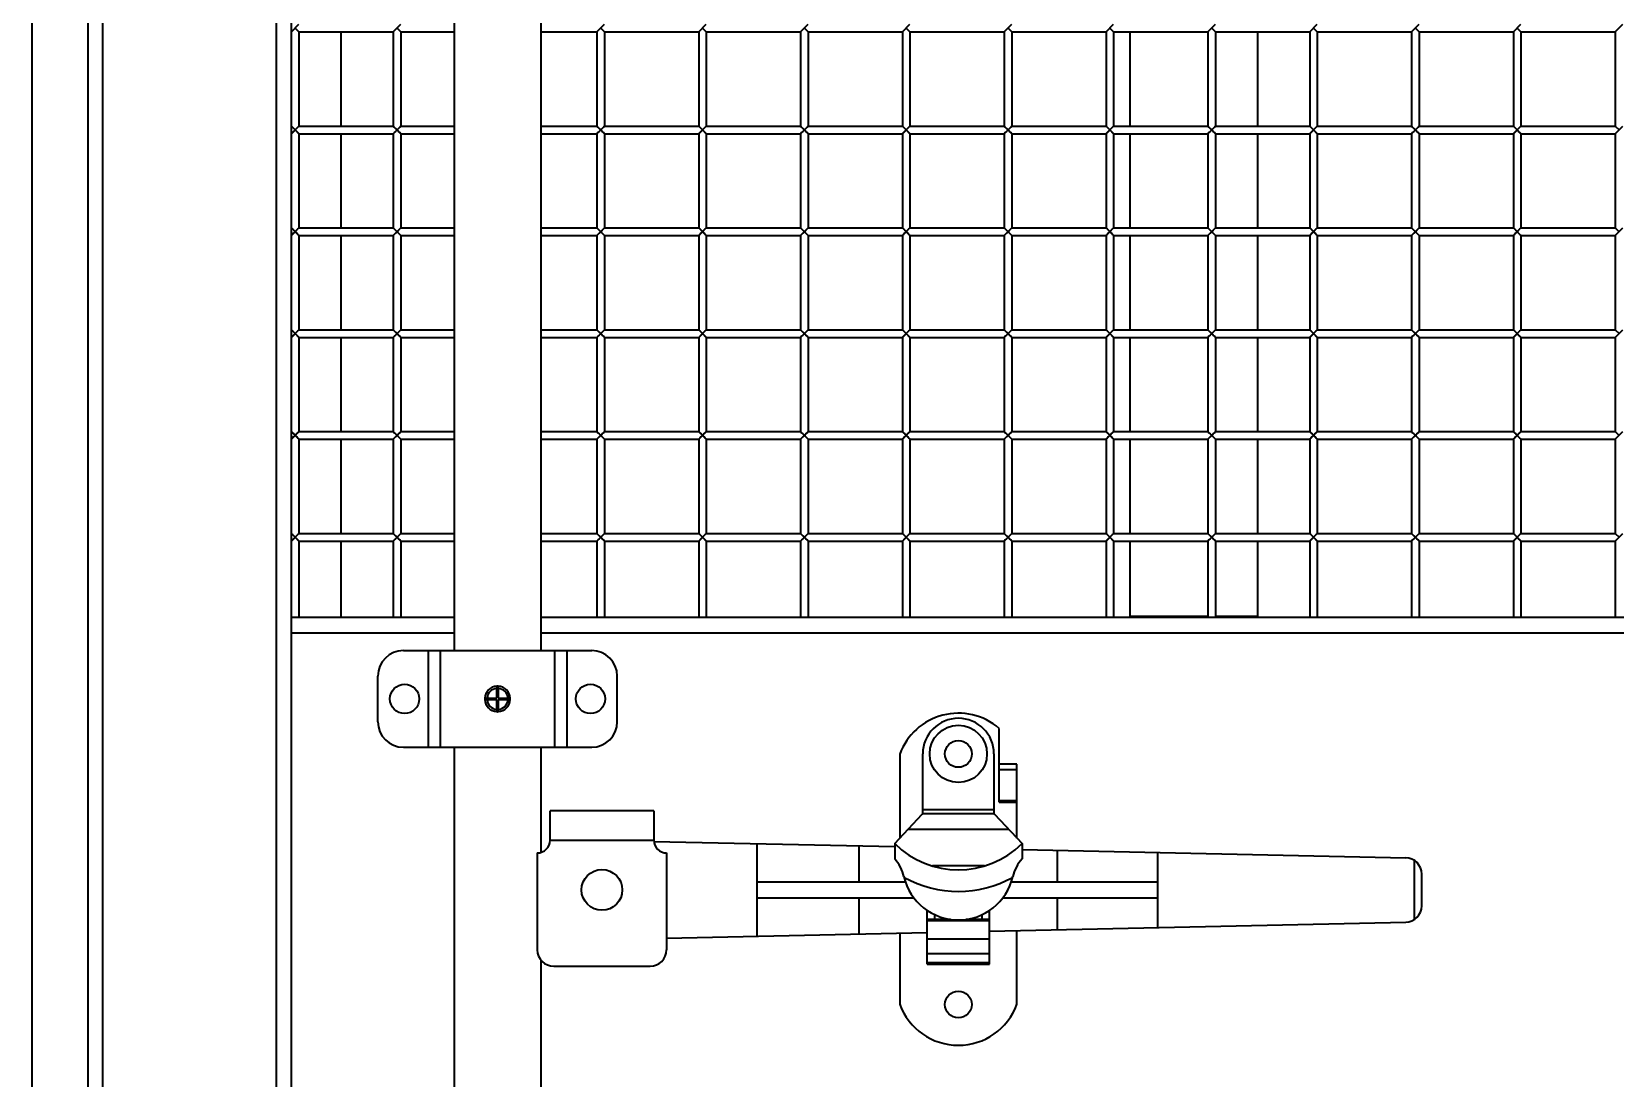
# Model space of a CAD drawing. Header units: millimetres. Extents: x 32496 to 166256, y 3504 to 23939.
# Drawn here: x 45612 to 46234, y 12056 to 12467 of the extents above; entities that cross this region are included whole.
import ezdxf

# ---------------------------------------------------------------- set-up
doc = ezdxf.new("R2010")
doc.units = ezdxf.units.MM
doc.layers.get('0').update_dxf_attribs({"lineweight": 35})

msp = doc.modelspace()

# ---------------------------------------------------------------- linework, layer by layer
at = {"linetype": 'Continuous'}
for p, q in [((45612.14, 13316.575), (45612.14, 10957.575)), ((45634.14, 13297.075), (45634.14, 10977.075)), ((45640.14, 10977.075), (45640.14, 13297.075)), ((45708.14, 13297.075), (45708.14, 10977.075)), ((45778.14, 13155.075), (45778.14, 12224.075)), ((45812.14, 13155.075), (45812.14, 12224.075)), ((45714.14, 12237.075), (45714.14, 13140.075)), ((45714.14, 12467.075), (45717.14, 12470.075)), ((45717.14, 12467.075), (45715.64, 12468.575)), ((45717.14, 12467.075), (45717.14, 12430.075)), ((45717.14, 12467.075), (45754.14, 12467.075)), ((45733.64, 12467.075), (45733.64, 12430.075)), ((45754.14, 12467.075), (45757.14, 12470.075)), ((45754.14, 12467.075), (45754.14, 12430.075)), ((45757.14, 12467.075), (45755.64, 12468.575)), ((45757.14, 12467.075), (45757.14, 12430.075)), ((45757.14, 12467.075), (45778.14, 12467.075)), ((45812.14, 12467.075), (45834.14, 12467.075)), ((45834.14, 12467.075), (45837.14, 12470.075)), ((45834.14, 12467.075), (45834.14, 12430.075)), ((45837.14, 12467.075), (45835.64, 12468.575)), ((45837.14, 12467.075), (45837.14, 12430.075)), ((45837.14, 12467.075), (45874.14, 12467.075)), ((45874.14, 12467.075), (45877.14, 12470.075)), ((45874.14, 12467.075), (45874.14, 12430.075)), ((45877.14, 12467.075), (45875.64, 12468.575)), ((45877.14, 12467.075), (45877.14, 12430.075)), ((45877.14, 12467.075), (45914.14, 12467.075)), ((45914.14, 12467.075), (45917.14, 12470.075)), ((45914.14, 12467.075), (45914.14, 12430.075)), ((45917.14, 12467.075), (45915.64, 12468.575)), ((45917.14, 12467.075), (45917.14, 12430.075)), ((45917.14, 12467.075), (45954.14, 12467.075)), ((45954.14, 12467.075), (45957.14, 12470.075)), ((45954.14, 12467.075), (45954.14, 12430.075)), ((45957.14, 12467.075), (45955.64, 12468.575)), ((45957.14, 12467.075), (45957.14, 12430.075)), ((45957.14, 12467.075), (45994.14, 12467.075)), ((45994.14, 12467.075), (45997.14, 12470.075)), ((45994.14, 12467.075), (45994.14, 12430.075)), ((45997.14, 12467.075), (45995.64, 12468.575)), ((45997.14, 12467.075), (45997.14, 12430.075)), ((45997.14, 12467.075), (46034.14, 12467.075)), ((46034.14, 12467.075), (46037.14, 12470.075)), ((46034.14, 12467.075), (46034.14, 12430.075)), ((46037.14, 12467.075), (46035.64, 12468.575)), ((46037.14, 12467.075), (46037.14, 12430.075)), ((46037.14, 12467.075), (46074.14, 12467.075)), ((46043.64, 12430.075), (46043.64, 12467.075)), ((46074.14, 12467.075), (46077.14, 12470.075)), ((46074.14, 12467.075), (46074.14, 12430.075)), ((46077.14, 12467.075), (46075.64, 12468.575)), ((46077.14, 12467.075), (46077.14, 12430.075)), ((46077.14, 12467.075), (46114.14, 12467.075)), ((46093.64, 12467.075), (46093.64, 12430.075)), ((46114.14, 12467.075), (46117.14, 12470.075)), ((46114.14, 12467.075), (46114.14, 12430.075)), ((46117.14, 12467.075), (46115.64, 12468.575)), ((46117.14, 12467.075), (46117.14, 12430.075)), ((46117.14, 12467.075), (46154.14, 12467.075)), ((46154.14, 12467.075), (46157.14, 12470.075)), ((46154.14, 12467.075), (46154.14, 12430.075)), ((46157.14, 12467.075), (46155.64, 12468.575)), ((46157.14, 12467.075), (46157.14, 12430.075)), ((46157.14, 12467.075), (46194.14, 12467.075)), ((46194.14, 12467.075), (46197.14, 12470.075)), ((46194.14, 12467.075), (46194.14, 12430.075)), ((46197.14, 12467.075), (46195.64, 12468.575)), ((46197.14, 12467.075), (46197.14, 12430.075)), ((46197.14, 12467.075), (46234.14, 12467.075)), ((46234.14, 12467.075), (46237.14, 12470.075)), ((46234.14, 12467.075), (46234.14, 12430.075)), ((45714.14, 12427.075), (45717.14, 12430.075)), ((45714.14, 12430.075), (45715.64, 12428.575)), ((45717.14, 12430.075), (45754.14, 12430.075)), ((45754.14, 12427.075), (45757.14, 12430.075)), ((45754.14, 12430.075), (45755.64, 12428.575)), ((45757.14, 12430.075), (45778.14, 12430.075)), ((45812.14, 12430.075), (45834.14, 12430.075)), ((45834.14, 12427.075), (45837.14, 12430.075)), ((45834.14, 12430.075), (45835.64, 12428.575)), ((45837.14, 12430.075), (45874.14, 12430.075)), ((45874.14, 12427.075), (45877.14, 12430.075)), ((45874.14, 12430.075), (45875.64, 12428.575)), ((45877.14, 12430.075), (45914.14, 12430.075)), ((45914.14, 12427.075), (45917.14, 12430.075)), ((45914.14, 12430.075), (45915.64, 12428.575)), ((45917.14, 12430.075), (45954.14, 12430.075)), ((45954.14, 12427.075), (45957.14, 12430.075)), ((45954.14, 12430.075), (45955.64, 12428.575)), ((45957.14, 12430.075), (45994.14, 12430.075)), ((45994.14, 12427.075), (45997.14, 12430.075)), ((45994.14, 12430.075), (45995.64, 12428.575)), ((45997.14, 12430.075), (46034.14, 12430.075)), ((46034.14, 12427.075), (46037.14, 12430.075)), ((46034.14, 12430.075), (46035.64, 12428.575)), ((46037.14, 12430.075), (46074.14, 12430.075)), ((46074.14, 12427.075), (46077.14, 12430.075)), ((46074.14, 12430.075), (46075.64, 12428.575)), ((46077.14, 12430.075), (46114.14, 12430.075)), ((46114.14, 12427.075), (46117.14, 12430.075)), ((46114.14, 12430.075), (46115.64, 12428.575)), ((46117.14, 12430.075), (46154.14, 12430.075)), ((46154.14, 12427.075), (46157.14, 12430.075)), ((46154.14, 12430.075), (46155.64, 12428.575)), ((46157.14, 12430.075), (46194.14, 12430.075)), ((46194.14, 12427.075), (46197.14, 12430.075)), ((46194.14, 12430.075), (46195.64, 12428.575)), ((46197.14, 12430.075), (46234.14, 12430.075)), ((46234.14, 12427.075), (46237.14, 12430.075)), ((46234.14, 12430.075), (46235.64, 12428.575)), ((45717.14, 12427.075), (45715.64, 12428.575)), ((45717.14, 12427.075), (45717.14, 12390.075)), ((45717.14, 12427.075), (45754.14, 12427.075)), ((45733.64, 12427.075), (45733.64, 12390.075)), ((45754.14, 12427.075), (45754.14, 12390.075)), ((45757.14, 12427.075), (45755.64, 12428.575)), ((45757.14, 12427.075), (45757.14, 12390.075)), ((45757.14, 12427.075), (45778.14, 12427.075)), ((45812.14, 12427.075), (45834.14, 12427.075)), ((45834.14, 12427.075), (45834.14, 12390.075)), ((45837.14, 12427.075), (45835.64, 12428.575)), ((45837.14, 12427.075), (45837.14, 12390.075)), ((45837.14, 12427.075), (45874.14, 12427.075)), ((45874.14, 12427.075), (45874.14, 12390.075)), ((45877.14, 12427.075), (45875.64, 12428.575)), ((45877.14, 12427.075), (45877.14, 12390.075)), ((45877.14, 12427.075), (45914.14, 12427.075)), ((45914.14, 12427.075), (45914.14, 12390.075)), ((45917.14, 12427.075), (45915.64, 12428.575)), ((45917.14, 12427.075), (45917.14, 12390.075)), ((45917.14, 12427.075), (45954.14, 12427.075)), ((45954.14, 12427.075), (45954.14, 12390.075)), ((45957.14, 12427.075), (45955.64, 12428.575)), ((45957.14, 12427.075), (45957.14, 12390.075)), ((45957.14, 12427.075), (45994.14, 12427.075)), ((45994.14, 12427.075), (45994.14, 12390.075)), ((45997.14, 12427.075), (45995.64, 12428.575)), ((45997.14, 12427.075), (45997.14, 12390.075)), ((45997.14, 12427.075), (46034.14, 12427.075)), ((46034.14, 12427.075), (46034.14, 12390.075)), ((46037.14, 12427.075), (46035.64, 12428.575)), ((46037.14, 12427.075), (46037.14, 12390.075)), ((46037.14, 12427.075), (46074.14, 12427.075)), ((46043.64, 12390.075), (46043.64, 12427.075)), ((46074.14, 12427.075), (46074.14, 12390.075)), ((46077.14, 12427.075), (46075.64, 12428.575)), ((46077.14, 12427.075), (46077.14, 12390.075)), ((46077.14, 12427.075), (46114.14, 12427.075)), ((46093.64, 12427.075), (46093.64, 12390.075)), ((46114.14, 12427.075), (46114.14, 12390.075)), ((46117.14, 12427.075), (46115.64, 12428.575)), ((46117.14, 12427.075), (46117.14, 12390.075)), ((46117.14, 12427.075), (46154.14, 12427.075)), ((46154.14, 12427.075), (46154.14, 12390.075)), ((46157.14, 12427.075), (46155.64, 12428.575)), ((46157.14, 12427.075), (46157.14, 12390.075)), ((46157.14, 12427.075), (46194.14, 12427.075)), ((46194.14, 12427.075), (46194.14, 12390.075)), ((46197.14, 12427.075), (46195.64, 12428.575)), ((46197.14, 12427.075), (46197.14, 12390.075)), ((46197.14, 12427.075), (46234.14, 12427.075)), ((46234.14, 12427.075), (46234.14, 12390.075)), ((45714.14, 12387.075), (45717.14, 12390.075)), ((45714.14, 12390.075), (45715.64, 12388.575)), ((45717.14, 12387.075), (45715.64, 12388.575)), ((45717.14, 12390.075), (45754.14, 12390.075)), ((45717.14, 12387.075), (45717.14, 12350.075)), ((45717.14, 12387.075), (45754.14, 12387.075)), ((45733.64, 12387.075), (45733.64, 12350.075)), ((45754.14, 12387.075), (45757.14, 12390.075)), ((45754.14, 12390.075), (45755.64, 12388.575)), ((45754.14, 12387.075), (45754.14, 12350.075)), ((45757.14, 12387.075), (45755.64, 12388.575)), ((45757.14, 12390.075), (45778.14, 12390.075)), ((45757.14, 12387.075), (45757.14, 12350.075)), ((45757.14, 12387.075), (45778.14, 12387.075)), ((45812.14, 12390.075), (45834.14, 12390.075)), ((45812.14, 12387.075), (45834.14, 12387.075)), ((45834.14, 12387.075), (45837.14, 12390.075)), ((45834.14, 12390.075), (45835.64, 12388.575)), ((45834.14, 12387.075), (45834.14, 12350.075)), ((45837.14, 12387.075), (45835.64, 12388.575)), ((45837.14, 12390.075), (45874.14, 12390.075)), ((45837.14, 12387.075), (45837.14, 12350.075)), ((45837.14, 12387.075), (45874.14, 12387.075)), ((45874.14, 12387.075), (45877.14, 12390.075)), ((45874.14, 12390.075), (45875.64, 12388.575)), ((45874.14, 12387.075), (45874.14, 12350.075)), ((45877.14, 12387.075), (45875.64, 12388.575)), ((45877.14, 12390.075), (45914.14, 12390.075)), ((45877.14, 12387.075), (45877.14, 12350.075)), ((45877.14, 12387.075), (45914.14, 12387.075)), ((45914.14, 12387.075), (45917.14, 12390.075)), ((45914.14, 12390.075), (45915.64, 12388.575)), ((45914.14, 12387.075), (45914.14, 12350.075)), ((45917.14, 12387.075), (45915.64, 12388.575)), ((45917.14, 12390.075), (45954.14, 12390.075)), ((45917.14, 12387.075), (45917.14, 12350.075)), ((45917.14, 12387.075), (45954.14, 12387.075)), ((45954.14, 12387.075), (45957.14, 12390.075)), ((45954.14, 12390.075), (45955.64, 12388.575)), ((45954.14, 12387.075), (45954.14, 12350.075)), ((45957.14, 12387.075), (45955.64, 12388.575)), ((45957.14, 12390.075), (45994.14, 12390.075)), ((45957.14, 12387.075), (45957.14, 12350.075)), ((45957.14, 12387.075), (45994.14, 12387.075)), ((45994.14, 12387.075), (45997.14, 12390.075)), ((45994.14, 12390.075), (45995.64, 12388.575)), ((45994.14, 12387.075), (45994.14, 12350.075)), ((45997.14, 12387.075), (45995.64, 12388.575)), ((45997.14, 12390.075), (46034.14, 12390.075)), ((45997.14, 12387.075), (45997.14, 12350.075)), ((45997.14, 12387.075), (46034.14, 12387.075)), ((46034.14, 12387.075), (46037.14, 12390.075)), ((46034.14, 12390.075), (46035.64, 12388.575)), ((46034.14, 12387.075), (46034.14, 12350.075)), ((46037.14, 12387.075), (46035.64, 12388.575)), ((46037.14, 12390.075), (46074.14, 12390.075)), ((46037.14, 12387.075), (46037.14, 12350.075)), ((46037.14, 12387.075), (46074.14, 12387.075)), ((46043.64, 12350.075), (46043.64, 12387.075)), ((46074.14, 12387.075), (46077.14, 12390.075)), ((46074.14, 12390.075), (46075.64, 12388.575)), ((46074.14, 12387.075), (46074.14, 12350.075)), ((46077.14, 12387.075), (46075.64, 12388.575)), ((46077.14, 12390.075), (46114.14, 12390.075)), ((46077.14, 12387.075), (46077.14, 12350.075)), ((46077.14, 12387.075), (46114.14, 12387.075)), ((46093.64, 12387.075), (46093.64, 12350.075)), ((46114.14, 12387.075), (46117.14, 12390.075)), ((46114.14, 12390.075), (46115.64, 12388.575)), ((46114.14, 12387.075), (46114.14, 12350.075)), ((46117.14, 12387.075), (46115.64, 12388.575)), ((46117.14, 12390.075), (46154.14, 12390.075)), ((46117.14, 12387.075), (46117.14, 12350.075)), ((46117.14, 12387.075), (46154.14, 12387.075)), ((46154.14, 12387.075), (46157.14, 12390.075)), ((46154.14, 12390.075), (46155.64, 12388.575)), ((46154.14, 12387.075), (46154.14, 12350.075)), ((46157.14, 12387.075), (46155.64, 12388.575)), ((46157.14, 12390.075), (46194.14, 12390.075)), ((46157.14, 12387.075), (46157.14, 12350.075)), ((46157.14, 12387.075), (46194.14, 12387.075)), ((46194.14, 12387.075), (46197.14, 12390.075)), ((46194.14, 12390.075), (46195.64, 12388.575)), ((46194.14, 12387.075), (46194.14, 12350.075)), ((46197.14, 12387.075), (46195.64, 12388.575)), ((46197.14, 12390.075), (46234.14, 12390.075)), ((46197.14, 12387.075), (46197.14, 12350.075)), ((46197.14, 12387.075), (46234.14, 12387.075)), ((46234.14, 12387.075), (46237.14, 12390.075)), ((46234.14, 12390.075), (46235.64, 12388.575)), ((46234.14, 12387.075), (46234.14, 12350.075)), ((45714.14, 12347.075), (45717.14, 12350.075)), ((45714.14, 12350.075), (45715.64, 12348.575)), ((45717.14, 12347.075), (45715.64, 12348.575)), ((45717.14, 12350.075), (45754.14, 12350.075)), ((45754.14, 12347.075), (45757.14, 12350.075)), ((45754.14, 12350.075), (45755.64, 12348.575)), ((45757.14, 12347.075), (45755.64, 12348.575)), ((45757.14, 12350.075), (45778.14, 12350.075)), ((45812.14, 12350.075), (45834.14, 12350.075)), ((45834.14, 12347.075), (45837.14, 12350.075)), ((45834.14, 12350.075), (45835.64, 12348.575)), ((45837.14, 12347.075), (45835.64, 12348.575)), ((45837.14, 12350.075), (45874.14, 12350.075)), ((45874.14, 12347.075), (45877.14, 12350.075)), ((45874.14, 12350.075), (45875.64, 12348.575)), ((45877.14, 12347.075), (45875.64, 12348.575)), ((45877.14, 12350.075), (45914.14, 12350.075)), ((45914.14, 12347.075), (45917.14, 12350.075)), ((45914.14, 12350.075), (45915.64, 12348.575)), ((45917.14, 12347.075), (45915.64, 12348.575)), ((45917.14, 12350.075), (45954.14, 12350.075)), ((45954.14, 12347.075), (45957.14, 12350.075)), ((45954.14, 12350.075), (45955.64, 12348.575)), ((45957.14, 12347.075), (45955.64, 12348.575)), ((45957.14, 12350.075), (45994.14, 12350.075)), ((45994.14, 12347.075), (45997.14, 12350.075)), ((45994.14, 12350.075), (45995.64, 12348.575)), ((45997.14, 12347.075), (45995.64, 12348.575)), ((45997.14, 12350.075), (46034.14, 12350.075)), ((46034.14, 12347.075), (46037.14, 12350.075)), ((46034.14, 12350.075), (46035.64, 12348.575)), ((46037.14, 12347.075), (46035.64, 12348.575)), ((46037.14, 12350.075), (46074.14, 12350.075)), ((46074.14, 12347.075), (46077.14, 12350.075)), ((46074.14, 12350.075), (46075.64, 12348.575)), ((46077.14, 12347.075), (46075.64, 12348.575)), ((46077.14, 12350.075), (46114.14, 12350.075)), ((46114.14, 12347.075), (46117.14, 12350.075)), ((46114.14, 12350.075), (46115.64, 12348.575)), ((46117.14, 12347.075), (46115.64, 12348.575)), ((46117.14, 12350.075), (46154.14, 12350.075)), ((46154.14, 12347.075), (46157.14, 12350.075)), ((46154.14, 12350.075), (46155.64, 12348.575)), ((46157.14, 12347.075), (46155.64, 12348.575)), ((46157.14, 12350.075), (46194.14, 12350.075)), ((46194.14, 12347.075), (46197.14, 12350.075)), ((46194.14, 12350.075), (46195.64, 12348.575)), ((46197.14, 12347.075), (46195.64, 12348.575)), ((46197.14, 12350.075), (46234.14, 12350.075)), ((46234.14, 12347.075), (46237.14, 12350.075)), ((46234.14, 12350.075), (46235.64, 12348.575)), ((45717.14, 12347.075), (45717.14, 12310.075)), ((45717.14, 12347.075), (45754.14, 12347.075)), ((45733.64, 12347.075), (45733.64, 12310.075)), ((45754.14, 12347.075), (45754.14, 12310.075)), ((45757.14, 12347.075), (45757.14, 12310.075)), ((45757.14, 12347.075), (45778.14, 12347.075)), ((45812.14, 12347.075), (45834.14, 12347.075)), ((45834.14, 12347.075), (45834.14, 12310.075)), ((45837.14, 12347.075), (45837.14, 12310.075)), ((45837.14, 12347.075), (45874.14, 12347.075)), ((45874.14, 12347.075), (45874.14, 12310.075)), ((45877.14, 12347.075), (45877.14, 12310.075)), ((45877.14, 12347.075), (45914.14, 12347.075)), ((45914.14, 12347.075), (45914.14, 12310.075)), ((45917.14, 12347.075), (45917.14, 12310.075)), ((45917.14, 12347.075), (45954.14, 12347.075)), ((45954.14, 12347.075), (45954.14, 12310.075)), ((45957.14, 12347.075), (45957.14, 12310.075)), ((45957.14, 12347.075), (45994.14, 12347.075)), ((45994.14, 12347.075), (45994.14, 12310.075)), ((45997.14, 12347.075), (45997.14, 12310.075)), ((45997.14, 12347.075), (46034.14, 12347.075)), ((46034.14, 12347.075), (46034.14, 12310.075)), ((46037.14, 12347.075), (46037.14, 12310.075)), ((46037.14, 12347.075), (46074.14, 12347.075)), ((46043.64, 12310.075), (46043.64, 12347.075)), ((46074.14, 12347.075), (46074.14, 12310.075)), ((46077.14, 12347.075), (46077.14, 12310.075)), ((46077.14, 12347.075), (46114.14, 12347.075)), ((46093.64, 12347.075), (46093.64, 12310.075)), ((46114.14, 12347.075), (46114.14, 12310.075)), ((46117.14, 12347.075), (46117.14, 12310.075)), ((46117.14, 12347.075), (46154.14, 12347.075)), ((46154.14, 12347.075), (46154.14, 12310.075)), ((46157.14, 12347.075), (46157.14, 12310.075)), ((46157.14, 12347.075), (46194.14, 12347.075)), ((46194.14, 12347.075), (46194.14, 12310.075)), ((46197.14, 12347.075), (46197.14, 12310.075)), ((46197.14, 12347.075), (46234.14, 12347.075)), ((46234.14, 12347.075), (46234.14, 12310.075)), ((45714.14, 12307.075), (45717.14, 12310.075)), ((45714.14, 12310.075), (45715.64, 12308.575)), ((45717.14, 12307.075), (45715.64, 12308.575)), ((45717.14, 12310.075), (45754.14, 12310.075)), ((45717.14, 12307.075), (45717.14, 12270.075)), ((45717.14, 12307.075), (45754.14, 12307.075)), ((45733.64, 12307.075), (45733.64, 12270.075)), ((45754.14, 12307.075), (45757.14, 12310.075)), ((45754.14, 12310.075), (45755.64, 12308.575)), ((45754.14, 12307.075), (45754.14, 12270.075)), ((45757.14, 12307.075), (45755.64, 12308.575)), ((45757.14, 12310.075), (45778.14, 12310.075)), ((45757.14, 12307.075), (45757.14, 12270.075)), ((45757.14, 12307.075), (45778.14, 12307.075)), ((45812.14, 12310.075), (45834.14, 12310.075)), ((45812.14, 12307.075), (45834.14, 12307.075)), ((45834.14, 12307.075), (45837.14, 12310.075)), ((45834.14, 12310.075), (45835.64, 12308.575)), ((45834.14, 12307.075), (45834.14, 12270.075)), ((45837.14, 12307.075), (45835.64, 12308.575)), ((45837.14, 12310.075), (45874.14, 12310.075)), ((45837.14, 12307.075), (45837.14, 12270.075)), ((45837.14, 12307.075), (45874.14, 12307.075)), ((45874.14, 12307.075), (45877.14, 12310.075)), ((45874.14, 12310.075), (45875.64, 12308.575)), ((45874.14, 12307.075), (45874.14, 12270.075)), ((45877.14, 12307.075), (45875.64, 12308.575)), ((45877.14, 12310.075), (45914.14, 12310.075)), ((45877.14, 12307.075), (45877.14, 12270.075)), ((45877.14, 12307.075), (45914.14, 12307.075)), ((45914.14, 12307.075), (45917.14, 12310.075)), ((45914.14, 12310.075), (45915.64, 12308.575)), ((45914.14, 12307.075), (45914.14, 12270.075)), ((45917.14, 12307.075), (45915.64, 12308.575)), ((45917.14, 12310.075), (45954.14, 12310.075)), ((45917.14, 12307.075), (45917.14, 12270.075)), ((45917.14, 12307.075), (45954.14, 12307.075)), ((45954.14, 12307.075), (45957.14, 12310.075)), ((45954.14, 12310.075), (45955.64, 12308.575)), ((45954.14, 12307.075), (45954.14, 12270.075)), ((45957.14, 12307.075), (45955.64, 12308.575)), ((45957.14, 12310.075), (45994.14, 12310.075)), ((45957.14, 12307.075), (45957.14, 12270.075)), ((45957.14, 12307.075), (45994.14, 12307.075)), ((45994.14, 12307.075), (45997.14, 12310.075)), ((45994.14, 12310.075), (45995.64, 12308.575)), ((45994.14, 12307.075), (45994.14, 12270.075)), ((45997.14, 12307.075), (45995.64, 12308.575)), ((45997.14, 12310.075), (46034.14, 12310.075)), ((45997.14, 12307.075), (45997.14, 12270.075)), ((45997.14, 12307.075), (46034.14, 12307.075)), ((46034.14, 12307.075), (46037.14, 12310.075)), ((46034.14, 12310.075), (46035.64, 12308.575)), ((46034.14, 12307.075), (46034.14, 12270.075)), ((46037.14, 12307.075), (46035.64, 12308.575)), ((46037.14, 12310.075), (46074.14, 12310.075)), ((46037.14, 12307.075), (46037.14, 12270.075)), ((46037.14, 12307.075), (46074.14, 12307.075)), ((46043.64, 12270.075), (46043.64, 12307.075)), ((46074.14, 12307.075), (46077.14, 12310.075)), ((46074.14, 12310.075), (46075.64, 12308.575)), ((46074.14, 12307.075), (46074.14, 12270.075)), ((46077.14, 12307.075), (46075.64, 12308.575)), ((46077.14, 12310.075), (46114.14, 12310.075)), ((46077.14, 12307.075), (46077.14, 12270.075)), ((46077.14, 12307.075), (46114.14, 12307.075)), ((46093.64, 12307.075), (46093.64, 12270.075)), ((46114.14, 12307.075), (46117.14, 12310.075)), ((46114.14, 12310.075), (46115.64, 12308.575)), ((46114.14, 12307.075), (46114.14, 12270.075)), ((46117.14, 12307.075), (46115.64, 12308.575)), ((46117.14, 12310.075), (46154.14, 12310.075)), ((46117.14, 12307.075), (46117.14, 12270.075)), ((46117.14, 12307.075), (46154.14, 12307.075)), ((46154.14, 12307.075), (46157.14, 12310.075)), ((46154.14, 12310.075), (46155.64, 12308.575)), ((46154.14, 12307.075), (46154.14, 12270.075)), ((46157.14, 12307.075), (46155.64, 12308.575)), ((46157.14, 12310.075), (46194.14, 12310.075)), ((46157.14, 12307.075), (46157.14, 12270.075)), ((46157.14, 12307.075), (46194.14, 12307.075)), ((46194.14, 12307.075), (46197.14, 12310.075)), ((46194.14, 12310.075), (46195.64, 12308.575)), ((46194.14, 12307.075), (46194.14, 12270.075)), ((46197.14, 12307.075), (46195.64, 12308.575)), ((46197.14, 12310.075), (46234.14, 12310.075)), ((46197.14, 12307.075), (46197.14, 12270.075)), ((46197.14, 12307.075), (46234.14, 12307.075)), ((46234.14, 12307.075), (46237.14, 12310.075)), ((46234.14, 12310.075), (46235.64, 12308.575)), ((46234.14, 12307.075), (46234.14, 12270.075)), ((45714.14, 12267.075), (45717.14, 12270.075)), ((45714.14, 12270.075), (45715.64, 12268.575)), ((45717.14, 12267.075), (45715.64, 12268.575)), ((45717.14, 12270.075), (45754.14, 12270.075)), ((45717.14, 12267.075), (45717.14, 12237.075)), ((45717.14, 12267.075), (45754.14, 12267.075)), ((45733.64, 12267.075), (45733.64, 12237.075)), ((45754.14, 12267.075), (45757.14, 12270.075)), ((45754.14, 12270.075), (45755.64, 12268.575)), ((45754.14, 12267.075), (45754.14, 12237.075)), ((45757.14, 12267.075), (45755.64, 12268.575)), ((45757.14, 12270.075), (45778.14, 12270.075)), ((45757.14, 12267.075), (45757.14, 12237.075)), ((45757.14, 12267.075), (45778.14, 12267.075)), ((45812.14, 12270.075), (45834.14, 12270.075)), ((45812.14, 12267.075), (45834.14, 12267.075)), ((45834.14, 12267.075), (45837.14, 12270.075)), ((45834.14, 12270.075), (45835.64, 12268.575)), ((45834.14, 12267.075), (45834.14, 12237.075)), ((45837.14, 12267.075), (45835.64, 12268.575)), ((45837.14, 12270.075), (45874.14, 12270.075)), ((45837.14, 12267.075), (45837.14, 12237.075)), ((45837.14, 12267.075), (45874.14, 12267.075)), ((45874.14, 12267.075), (45877.14, 12270.075)), ((45874.14, 12270.075), (45875.64, 12268.575)), ((45874.14, 12267.075), (45874.14, 12237.075)), ((45877.14, 12267.075), (45875.64, 12268.575)), ((45877.14, 12270.075), (45914.14, 12270.075)), ((45877.14, 12267.075), (45877.14, 12237.075)), ((45877.14, 12267.075), (45914.14, 12267.075)), ((45914.14, 12267.075), (45917.14, 12270.075)), ((45914.14, 12270.075), (45915.64, 12268.575)), ((45914.14, 12267.075), (45914.14, 12237.075)), ((45917.14, 12267.075), (45915.64, 12268.575)), ((45917.14, 12270.075), (45954.14, 12270.075)), ((45917.14, 12267.075), (45917.14, 12237.075)), ((45917.14, 12267.075), (45954.14, 12267.075)), ((45954.14, 12267.075), (45957.14, 12270.075)), ((45954.14, 12270.075), (45955.64, 12268.575)), ((45954.14, 12267.075), (45954.14, 12237.075)), ((45957.14, 12267.075), (45955.64, 12268.575)), ((45957.14, 12270.075), (45994.14, 12270.075)), ((45957.14, 12267.075), (45957.14, 12237.075)), ((45957.14, 12267.075), (45994.14, 12267.075)), ((45994.14, 12267.075), (45997.14, 12270.075)), ((45994.14, 12270.075), (45995.64, 12268.575)), ((45994.14, 12267.075), (45994.14, 12237.075)), ((45997.14, 12267.075), (45995.64, 12268.575)), ((45997.14, 12270.075), (46034.14, 12270.075)), ((45997.14, 12267.075), (45997.14, 12237.075)), ((45997.14, 12267.075), (46034.14, 12267.075)), ((46034.14, 12267.075), (46037.14, 12270.075)), ((46034.14, 12270.075), (46035.64, 12268.575)), ((46034.14, 12267.075), (46034.14, 12237.075)), ((46037.14, 12267.075), (46035.64, 12268.575)), ((46037.14, 12270.075), (46074.14, 12270.075)), ((46037.14, 12267.075), (46037.14, 12237.075)), ((46037.14, 12267.075), (46074.14, 12267.075)), ((46043.64, 12237.075), (46043.64, 12267.075)), ((46074.14, 12267.075), (46077.14, 12270.075)), ((46074.14, 12270.075), (46075.64, 12268.575)), ((46074.14, 12267.075), (46074.14, 12237.075)), ((46077.14, 12267.075), (46075.64, 12268.575)), ((46077.14, 12270.075), (46114.14, 12270.075)), ((46077.14, 12267.075), (46077.14, 12237.075)), ((46077.14, 12267.075), (46114.14, 12267.075)), ((46093.64, 12267.075), (46093.64, 12237.075)), ((46114.14, 12267.075), (46117.14, 12270.075)), ((46114.14, 12270.075), (46115.64, 12268.575)), ((46114.14, 12267.075), (46114.14, 12237.075)), ((46117.14, 12267.075), (46115.64, 12268.575)), ((46117.14, 12270.075), (46154.14, 12270.075)), ((46117.14, 12267.075), (46117.14, 12237.075)), ((46117.14, 12267.075), (46154.14, 12267.075)), ((46154.14, 12267.075), (46157.14, 12270.075)), ((46154.14, 12270.075), (46155.64, 12268.575)), ((46154.14, 12267.075), (46154.14, 12237.075)), ((46157.14, 12267.075), (46155.64, 12268.575)), ((46157.14, 12270.075), (46194.14, 12270.075)), ((46157.14, 12267.075), (46157.14, 12237.075)), ((46157.14, 12267.075), (46194.14, 12267.075)), ((46194.14, 12267.075), (46197.14, 12270.075)), ((46194.14, 12270.075), (46195.64, 12268.575)), ((46194.14, 12267.075), (46194.14, 12237.075)), ((46197.14, 12267.075), (46195.64, 12268.575)), ((46197.14, 12270.075), (46234.14, 12270.075)), ((46197.14, 12267.075), (46197.14, 12237.075)), ((46197.14, 12267.075), (46234.14, 12267.075)), ((46234.14, 12267.075), (46237.14, 12270.075)), ((46234.14, 12270.075), (46235.64, 12268.575)), ((46234.14, 12267.075), (46234.14, 12237.075)), ((45714.14, 12037.075), (45714.14, 12237.075)), ((45778.14, 12237.075), (45714.14, 12237.075)), ((46438.14, 12237.075), (45812.14, 12237.075)), ((46043.64, 12237.575), (46074.14, 12237.575)), ((46077.14, 12237.575), (46093.64, 12237.575)), ((45714.14, 12231.075), (45778.14, 12231.075)), ((45812.14, 12231.075), (46438.14, 12231.075)), ((45758.14, 12224.075), (45832.14, 12224.075)), ((45767.84, 12224.075), (45767.84, 12186.075)), ((45772.64, 12224.075), (45772.64, 12186.075)), ((45817.64, 12186.075), (45817.64, 12224.075)), ((45822.44, 12186.075), (45822.44, 12224.075)), ((45748.14, 12196.075), (45748.14, 12214.075)), ((45842.14, 12196.075), (45842.14, 12214.075)), ((45790.146, 12205.325), (45794.89, 12205.325)), ((45790.146, 12204.825), (45794.89, 12204.825)), ((45794.89, 12205.325), (45794.89, 12210.069)), ((45794.89, 12200.082), (45794.89, 12204.825)), ((45795.39, 12210.069), (45795.39, 12205.325)), ((45795.39, 12205.325), (45800.134, 12205.325)), ((45795.39, 12204.825), (45795.39, 12200.082)), ((45795.39, 12204.825), (45800.134, 12204.825)), ((45992.14, 12164.475), (45992.14, 12193.529)), ((45758.14, 12186.075), (45832.14, 12186.075)), ((45778.14, 12186.075), (45778.14, 11117.075)), ((45812.14, 12186.075), (45812.14, 12144.575)), ((45953.14, 12183.416), (45953.14, 12150.399)), ((45962.14, 12159.785), (45962.14, 12183.475)), ((45990.14, 12183.475), (45990.14, 12159.785)), ((45999.14, 12179.475), (45992.14, 12179.475)), ((45999.14, 12177.255), (45992.14, 12177.255)), ((45999.14, 12150.399), (45999.14, 12179.475)), ((45990.14, 12161.475), (45962.14, 12161.475)), ((45999.14, 12165.081), (45992.14, 12165.081)), ((45992.14, 12164.475), (45999.14, 12164.475)), ((45815.74, 12149.575), (45815.74, 12161.075)), ((45856.54, 12161.075), (45815.74, 12161.075)), ((45856.54, 12161.075), (45856.54, 12149.575)), ((45951.14, 12148.271), (45961.961, 12159.785)), ((45962.14, 12159.785), (45961.961, 12159.785)), ((45990.14, 12159.975), (45962.14, 12159.975)), ((45990.319, 12159.785), (45990.14, 12159.785)), ((45990.319, 12159.785), (46001.14, 12148.271)), ((45815.74, 12149.575), (45856.54, 12149.575)), ((45856.583, 12149.141), (45951.14, 12147.082)), ((45956.501, 12153.975), (45995.779, 12153.975)), ((45810.74, 12144.575), (45810.74, 12106.575)), ((45861.54, 12144.575), (45861.54, 12106.575)), ((45897.14, 12111.893), (45897.14, 12148.258)), ((45937.14, 12133.275), (45937.14, 12147.387)), ((45951.14, 12148.271), (45951.14, 12142.25)), ((46001.14, 12148.271), (46001.14, 12142.25)), ((46001.14, 12145.994), (46151.879, 12142.712)), ((46015.14, 12133.275), (46015.14, 12145.689)), ((46054.44, 12115.318), (46054.44, 12144.833)), ((45986.35, 12139.475), (45965.929, 12139.475)), ((46155.14, 12141.735), (46155.14, 12118.415)), ((45897.14, 12133.275), (45955.366, 12133.275)), ((45996.913, 12133.275), (46054.44, 12133.275)), ((46158.14, 12123.838), (46158.14, 12136.313)), ((45958.783, 12126.875), (45897.14, 12126.875)), ((45937.14, 12112.764), (45937.14, 12126.875)), ((46054.44, 12126.875), (45993.496, 12126.875)), ((46015.14, 12114.462), (46015.14, 12126.875)), ((45963.89, 12100.937), (45963.89, 12122.083)), ((45963.89, 12118.575), (45973.022, 12118.575)), ((45963.89, 12118.075), (45988.39, 12118.075)), ((45966.89, 12118.575), (45966.89, 12120.388)), ((45979.26, 12118.575), (45988.39, 12118.575)), ((45985.39, 12120.388), (45985.39, 12118.575)), ((45988.39, 12100.937), (45988.39, 12122.083)), ((45861.54, 12111.118), (45963.89, 12113.346)), ((45953.14, 12113.112), (45953.14, 12085.135)), ((45988.39, 12113.88), (46151.879, 12117.439)), ((45999.14, 12085.135), (45999.14, 12114.114)), ((45988.39, 12110.766), (45963.89, 12110.766)), ((45812.14, 12102.593), (45812.14, 11117.075)), ((45817.24, 12100.075), (45855.04, 12100.075)), ((45963.89, 12105.128), (45988.39, 12105.128)), ((45988.39, 12101.407), (45963.89, 12101.407)), ((45963.89, 12100.937), (45988.39, 12100.937))]:
    msp.add_line(p, q, dxfattribs=at)
for points in [[(45714.255, 12429.96), (45714.57, 12429.645), (45715.06, 12429.155), (45716.229, 12427.986)], [(45715.64, 12428.575), (45716.227, 12429.162), (45716.702, 12429.638), (45717.025, 12429.961)], [(45754.255, 12429.96), (45754.57, 12429.645), (45755.06, 12429.155), (45756.229, 12427.986)], [(45755.64, 12428.575), (45756.227, 12429.162), (45756.702, 12429.638), (45757.025, 12429.961)], [(45834.255, 12429.96), (45834.57, 12429.645), (45835.06, 12429.155), (45836.229, 12427.986)], [(45835.64, 12428.575), (45836.227, 12429.162), (45836.702, 12429.638), (45837.025, 12429.961)], [(45874.255, 12429.96), (45874.57, 12429.645), (45875.06, 12429.155), (45876.229, 12427.986)], [(45875.64, 12428.575), (45876.227, 12429.162), (45876.702, 12429.638), (45877.025, 12429.961)], [(45914.255, 12429.96), (45914.57, 12429.645), (45915.06, 12429.155), (45916.229, 12427.986)], [(45915.64, 12428.575), (45916.227, 12429.162), (45916.702, 12429.638), (45917.025, 12429.961)], [(45954.255, 12429.96), (45954.57, 12429.645), (45955.06, 12429.155), (45956.229, 12427.986)], [(45955.64, 12428.575), (45956.227, 12429.162), (45956.702, 12429.638), (45957.025, 12429.961)], [(45994.255, 12429.96), (45994.57, 12429.645), (45995.06, 12429.155), (45996.229, 12427.986)], [(45995.64, 12428.575), (45996.227, 12429.162), (45996.702, 12429.638), (45997.025, 12429.961)], [(46034.255, 12429.96), (46034.57, 12429.645), (46035.06, 12429.155), (46036.229, 12427.986)], [(46035.64, 12428.575), (46036.227, 12429.162), (46036.702, 12429.638), (46037.025, 12429.961)], [(46074.255, 12429.96), (46074.57, 12429.645), (46075.06, 12429.155), (46076.229, 12427.986)], [(46075.64, 12428.575), (46076.227, 12429.162), (46076.702, 12429.638), (46077.025, 12429.961)], [(46114.255, 12429.96), (46114.57, 12429.645), (46115.06, 12429.155), (46116.229, 12427.986)], [(46115.64, 12428.575), (46116.227, 12429.162), (46116.702, 12429.638), (46117.025, 12429.961)], [(46154.255, 12429.96), (46154.57, 12429.645), (46155.06, 12429.155), (46156.229, 12427.986)], [(46155.64, 12428.575), (46156.227, 12429.162), (46156.702, 12429.638), (46157.025, 12429.961)], [(46194.255, 12429.96), (46194.57, 12429.645), (46195.06, 12429.155), (46196.229, 12427.986)], [(46195.64, 12428.575), (46196.227, 12429.162), (46196.702, 12429.638), (46197.025, 12429.961)], [(45715.64, 12428.575), (45715.049, 12427.985), (45714.579, 12427.515)], [(45717.024, 12427.192), (45716.701, 12427.514), (45716.229, 12427.986)], [(45755.64, 12428.575), (45755.049, 12427.985), (45754.579, 12427.515)], [(45757.024, 12427.192), (45756.701, 12427.514), (45756.229, 12427.986)], [(45835.64, 12428.575), (45835.049, 12427.985), (45834.579, 12427.515), (45834.254, 12427.19)], [(45837.024, 12427.192), (45836.701, 12427.514), (45836.229, 12427.986)], [(45875.64, 12428.575), (45875.049, 12427.985), (45874.579, 12427.515), (45874.254, 12427.19)], [(45877.024, 12427.192), (45876.701, 12427.514), (45876.229, 12427.986)], [(45915.64, 12428.575), (45915.049, 12427.985), (45914.579, 12427.515), (45914.254, 12427.19)], [(45917.024, 12427.192), (45916.701, 12427.514), (45916.229, 12427.986)], [(45955.64, 12428.575), (45955.049, 12427.985), (45954.579, 12427.515), (45954.254, 12427.19)], [(45957.024, 12427.192), (45956.701, 12427.514), (45956.229, 12427.986)], [(45995.64, 12428.575), (45995.049, 12427.985), (45994.579, 12427.515), (45994.254, 12427.19)], [(45997.024, 12427.192), (45996.701, 12427.514), (45996.229, 12427.986)], [(46035.64, 12428.575), (46035.049, 12427.985), (46034.579, 12427.515), (46034.254, 12427.19)], [(46037.024, 12427.192), (46036.701, 12427.514), (46036.229, 12427.986)], [(46075.64, 12428.575), (46075.049, 12427.985), (46074.579, 12427.515), (46074.254, 12427.19)], [(46077.024, 12427.192), (46076.701, 12427.514), (46076.229, 12427.986)], [(46115.64, 12428.575), (46115.049, 12427.985), (46114.579, 12427.515), (46114.254, 12427.19)], [(46117.024, 12427.192), (46116.701, 12427.514), (46116.229, 12427.986)], [(46155.64, 12428.575), (46155.049, 12427.985), (46154.579, 12427.515), (46154.254, 12427.19)], [(46157.024, 12427.192), (46156.701, 12427.514), (46156.229, 12427.986)], [(46195.64, 12428.575), (46195.049, 12427.985), (46194.579, 12427.515), (46194.254, 12427.19)], [(46197.024, 12427.192), (46196.701, 12427.514), (46196.229, 12427.986)], [(45714.255, 12389.96), (45714.57, 12389.645), (45715.06, 12389.155), (45716.229, 12387.986)], [(45715.64, 12388.575), (45715.049, 12387.985), (45714.579, 12387.515)], [(45715.64, 12388.575), (45716.227, 12389.162), (45716.702, 12389.638), (45717.025, 12389.961)], [(45717.024, 12387.192), (45716.701, 12387.514), (45716.229, 12387.986)], [(45754.255, 12389.96), (45754.57, 12389.645), (45755.06, 12389.155), (45756.229, 12387.986)], [(45755.64, 12388.575), (45755.049, 12387.985), (45754.579, 12387.515)], [(45755.64, 12388.575), (45756.227, 12389.162), (45756.702, 12389.638), (45757.025, 12389.961)], [(45757.024, 12387.192), (45756.701, 12387.514), (45756.229, 12387.986)], [(45834.255, 12389.96), (45834.57, 12389.645), (45835.06, 12389.155), (45836.229, 12387.986)], [(45835.64, 12388.575), (45835.049, 12387.985), (45834.579, 12387.515)], [(45835.64, 12388.575), (45836.227, 12389.162), (45836.702, 12389.638), (45837.025, 12389.961)], [(45837.024, 12387.192), (45836.701, 12387.514), (45836.229, 12387.986)], [(45875.64, 12388.575), (45875.049, 12387.985), (45874.579, 12387.515), (45874.254, 12387.19)], [(45874.255, 12389.96), (45874.57, 12389.645), (45875.06, 12389.155), (45876.229, 12387.986)], [(45875.64, 12388.575), (45876.227, 12389.162), (45876.702, 12389.638), (45877.025, 12389.961)], [(45877.024, 12387.192), (45876.701, 12387.514), (45876.229, 12387.986)], [(45915.64, 12388.575), (45915.049, 12387.985), (45914.579, 12387.515), (45914.254, 12387.19)], [(45914.255, 12389.96), (45914.57, 12389.645), (45915.06, 12389.155), (45916.229, 12387.986)], [(45915.64, 12388.575), (45916.227, 12389.162), (45916.702, 12389.638), (45917.025, 12389.961)], [(45917.024, 12387.192), (45916.701, 12387.514), (45916.229, 12387.986)], [(45955.64, 12388.575), (45955.049, 12387.985), (45954.579, 12387.515), (45954.254, 12387.19)], [(45954.255, 12389.96), (45954.57, 12389.645), (45955.06, 12389.155), (45956.229, 12387.986)], [(45955.64, 12388.575), (45956.227, 12389.162), (45956.702, 12389.638), (45957.025, 12389.961)], [(45957.024, 12387.192), (45956.701, 12387.514), (45956.229, 12387.986)], [(45995.64, 12388.575), (45995.049, 12387.985), (45994.579, 12387.515), (45994.254, 12387.19)], [(45994.255, 12389.96), (45994.57, 12389.645), (45995.06, 12389.155), (45996.229, 12387.986)], [(45995.64, 12388.575), (45996.227, 12389.162), (45996.702, 12389.638), (45997.025, 12389.961)], [(45997.024, 12387.192), (45996.701, 12387.514), (45996.229, 12387.986)], [(46035.64, 12388.575), (46035.049, 12387.985), (46034.579, 12387.515), (46034.254, 12387.19)], [(46034.255, 12389.96), (46034.57, 12389.645), (46035.06, 12389.155), (46036.229, 12387.986)], [(46035.64, 12388.575), (46036.227, 12389.162), (46036.702, 12389.638), (46037.025, 12389.961)], [(46037.024, 12387.192), (46036.701, 12387.514), (46036.229, 12387.986)], [(46075.64, 12388.575), (46075.049, 12387.985), (46074.579, 12387.515), (46074.254, 12387.19)], [(46074.255, 12389.96), (46074.57, 12389.645), (46075.06, 12389.155), (46076.229, 12387.986)], [(46075.64, 12388.575), (46076.227, 12389.162), (46076.702, 12389.638), (46077.025, 12389.961)], [(46077.024, 12387.192), (46076.701, 12387.514), (46076.229, 12387.986)], [(46115.64, 12388.575), (46115.049, 12387.985), (46114.579, 12387.515), (46114.254, 12387.19)], [(46114.255, 12389.96), (46114.57, 12389.645), (46115.06, 12389.155), (46116.229, 12387.986)], [(46115.64, 12388.575), (46116.227, 12389.162), (46116.702, 12389.638), (46117.025, 12389.961)], [(46117.024, 12387.192), (46116.701, 12387.514), (46116.229, 12387.986)], [(46155.64, 12388.575), (46155.049, 12387.985), (46154.579, 12387.515), (46154.254, 12387.19)], [(46154.255, 12389.96), (46154.57, 12389.645), (46155.06, 12389.155), (46156.229, 12387.986)], [(46155.64, 12388.575), (46156.227, 12389.162), (46156.702, 12389.638), (46157.025, 12389.961)], [(46157.024, 12387.192), (46156.701, 12387.514), (46156.229, 12387.986)], [(46195.64, 12388.575), (46195.049, 12387.985), (46194.579, 12387.515), (46194.254, 12387.19)], [(46194.255, 12389.96), (46194.57, 12389.645), (46195.06, 12389.155), (46196.229, 12387.986)], [(46195.64, 12388.575), (46196.227, 12389.162), (46196.702, 12389.638), (46197.025, 12389.961)], [(46197.024, 12387.192), (46196.701, 12387.514), (46196.229, 12387.986)], [(45714.255, 12349.96), (45714.57, 12349.645), (45715.06, 12349.155), (45716.229, 12347.986)], [(45715.64, 12348.575), (45715.049, 12347.985), (45714.579, 12347.515)], [(45715.64, 12348.575), (45716.227, 12349.162), (45716.702, 12349.638), (45717.025, 12349.961)], [(45717.024, 12347.192), (45716.701, 12347.514), (45716.229, 12347.986)], [(45754.255, 12349.96), (45754.57, 12349.645), (45755.06, 12349.155), (45756.229, 12347.986)], [(45755.64, 12348.575), (45755.049, 12347.985), (45754.579, 12347.515)], [(45755.64, 12348.575), (45756.227, 12349.162), (45756.702, 12349.638), (45757.025, 12349.961)], [(45757.024, 12347.192), (45756.701, 12347.514), (45756.229, 12347.986)], [(45834.255, 12349.96), (45834.57, 12349.645), (45835.06, 12349.155), (45836.229, 12347.986)], [(45835.64, 12348.575), (45835.049, 12347.985), (45834.579, 12347.515)], [(45835.64, 12348.575), (45836.227, 12349.162), (45836.702, 12349.638), (45837.025, 12349.961)], [(45837.024, 12347.192), (45836.701, 12347.514), (45836.229, 12347.986)], [(45874.255, 12349.96), (45874.57, 12349.645), (45875.06, 12349.155), (45876.229, 12347.986)], [(45875.64, 12348.575), (45875.049, 12347.985), (45874.579, 12347.515)], [(45875.64, 12348.575), (45876.227, 12349.162), (45876.702, 12349.638), (45877.025, 12349.961)], [(45877.024, 12347.192), (45876.701, 12347.514), (45876.229, 12347.986)], [(45915.64, 12348.575), (45915.049, 12347.985), (45914.579, 12347.515), (45914.254, 12347.19)], [(45914.255, 12349.96), (45914.57, 12349.645), (45915.06, 12349.155), (45916.229, 12347.986)], [(45915.64, 12348.575), (45916.227, 12349.162), (45916.702, 12349.638), (45917.025, 12349.961)], [(45917.024, 12347.192), (45916.701, 12347.514), (45916.229, 12347.986)], [(45955.64, 12348.575), (45955.049, 12347.985), (45954.579, 12347.515), (45954.254, 12347.19)], [(45954.255, 12349.96), (45954.57, 12349.645), (45955.06, 12349.155), (45956.229, 12347.986)], [(45955.64, 12348.575), (45956.227, 12349.162), (45956.702, 12349.638), (45957.025, 12349.961)], [(45957.024, 12347.192), (45956.701, 12347.514), (45956.229, 12347.986)], [(45995.64, 12348.575), (45995.049, 12347.985), (45994.579, 12347.515), (45994.254, 12347.19)], [(45994.255, 12349.96), (45994.57, 12349.645), (45995.06, 12349.155), (45996.229, 12347.986)], [(45995.64, 12348.575), (45996.227, 12349.162), (45996.702, 12349.638), (45997.025, 12349.961)], [(45997.024, 12347.192), (45996.701, 12347.514), (45996.229, 12347.986)], [(46035.64, 12348.575), (46035.049, 12347.985), (46034.579, 12347.515), (46034.254, 12347.19)], [(46034.255, 12349.96), (46034.57, 12349.645), (46035.06, 12349.155), (46036.229, 12347.986)], [(46035.64, 12348.575), (46036.227, 12349.162), (46036.702, 12349.638), (46037.025, 12349.961)], [(46037.024, 12347.192), (46036.701, 12347.514), (46036.229, 12347.986)], [(46075.64, 12348.575), (46075.049, 12347.985), (46074.579, 12347.515), (46074.254, 12347.19)], [(46074.255, 12349.96), (46074.57, 12349.645), (46075.06, 12349.155), (46076.229, 12347.986)], [(46075.64, 12348.575), (46076.227, 12349.162), (46076.702, 12349.638), (46077.025, 12349.961)], [(46077.024, 12347.192), (46076.701, 12347.514), (46076.229, 12347.986)], [(46115.64, 12348.575), (46115.049, 12347.985), (46114.579, 12347.515), (46114.254, 12347.19)], [(46114.255, 12349.96), (46114.57, 12349.645), (46115.06, 12349.155), (46116.229, 12347.986)], [(46115.64, 12348.575), (46116.227, 12349.162), (46116.702, 12349.638), (46117.025, 12349.961)], [(46117.024, 12347.192), (46116.701, 12347.514), (46116.229, 12347.986)], [(46155.64, 12348.575), (46155.049, 12347.985), (46154.579, 12347.515), (46154.254, 12347.19)], [(46154.255, 12349.96), (46154.57, 12349.645), (46155.06, 12349.155), (46156.229, 12347.986)], [(46155.64, 12348.575), (46156.227, 12349.162), (46156.702, 12349.638), (46157.025, 12349.961)], [(46157.024, 12347.192), (46156.701, 12347.514), (46156.229, 12347.986)], [(46195.64, 12348.575), (46195.049, 12347.985), (46194.579, 12347.515), (46194.254, 12347.19)], [(46194.255, 12349.96), (46194.57, 12349.645), (46195.06, 12349.155), (46196.229, 12347.986)], [(46195.64, 12348.575), (46196.227, 12349.162), (46196.702, 12349.638), (46197.025, 12349.961)], [(46197.024, 12347.192), (46196.701, 12347.514), (46196.229, 12347.986)], [(45714.255, 12309.96), (45714.57, 12309.645), (45715.06, 12309.155), (45716.229, 12307.986)], [(45715.64, 12308.575), (45715.049, 12307.985), (45714.579, 12307.515)], [(45715.64, 12308.575), (45716.227, 12309.162), (45716.702, 12309.638), (45717.025, 12309.961)], [(45717.024, 12307.192), (45716.701, 12307.514), (45716.229, 12307.986)], [(45754.255, 12309.96), (45754.57, 12309.645), (45755.06, 12309.155), (45756.229, 12307.986)], [(45755.64, 12308.575), (45755.049, 12307.985), (45754.579, 12307.515)], [(45755.64, 12308.575), (45756.227, 12309.162), (45756.702, 12309.638), (45757.025, 12309.961)], [(45757.024, 12307.192), (45756.701, 12307.514), (45756.229, 12307.986)], [(45834.255, 12309.96), (45834.57, 12309.645), (45835.06, 12309.155), (45836.229, 12307.986)], [(45835.64, 12308.575), (45835.049, 12307.985), (45834.579, 12307.515)], [(45835.64, 12308.575), (45836.227, 12309.162), (45836.702, 12309.638), (45837.025, 12309.961)], [(45837.024, 12307.192), (45836.701, 12307.514), (45836.229, 12307.986)], [(45874.255, 12309.96), (45874.57, 12309.645), (45875.06, 12309.155), (45876.229, 12307.986)], [(45875.64, 12308.575), (45875.049, 12307.985), (45874.579, 12307.515)], [(45875.64, 12308.575), (45876.227, 12309.162), (45876.702, 12309.638), (45877.025, 12309.961)], [(45877.024, 12307.192), (45876.701, 12307.514), (45876.229, 12307.986)], [(45914.255, 12309.96), (45914.57, 12309.645), (45915.06, 12309.155), (45916.229, 12307.986)], [(45915.64, 12308.575), (45915.049, 12307.985), (45914.579, 12307.515)], [(45915.64, 12308.575), (45916.227, 12309.162), (45916.702, 12309.638), (45917.025, 12309.961)], [(45917.024, 12307.192), (45916.701, 12307.514), (45916.229, 12307.986)], [(45955.64, 12308.575), (45955.049, 12307.985), (45954.579, 12307.515), (45954.254, 12307.19)], [(45954.255, 12309.96), (45954.57, 12309.645), (45955.06, 12309.155), (45956.229, 12307.986)], [(45955.64, 12308.575), (45956.227, 12309.162), (45956.702, 12309.638), (45957.025, 12309.961)], [(45957.024, 12307.192), (45956.701, 12307.514), (45956.229, 12307.986)], [(45995.64, 12308.575), (45995.049, 12307.985), (45994.579, 12307.515), (45994.254, 12307.19)], [(45994.255, 12309.96), (45994.57, 12309.645), (45995.06, 12309.155), (45996.229, 12307.986)], [(45995.64, 12308.575), (45996.227, 12309.162), (45996.702, 12309.638), (45997.025, 12309.961)], [(45997.024, 12307.192), (45996.701, 12307.514), (45996.229, 12307.986)], [(46035.64, 12308.575), (46035.049, 12307.985), (46034.579, 12307.515), (46034.254, 12307.19)], [(46034.255, 12309.96), (46034.57, 12309.645), (46035.06, 12309.155), (46036.229, 12307.986)], [(46035.64, 12308.575), (46036.227, 12309.162), (46036.702, 12309.638), (46037.025, 12309.961)], [(46037.024, 12307.192), (46036.701, 12307.514), (46036.229, 12307.986)], [(46075.64, 12308.575), (46075.049, 12307.985), (46074.579, 12307.515), (46074.254, 12307.19)], [(46074.255, 12309.96), (46074.57, 12309.645), (46075.06, 12309.155), (46076.229, 12307.986)], [(46075.64, 12308.575), (46076.227, 12309.162), (46076.702, 12309.638), (46077.025, 12309.961)], [(46077.024, 12307.192), (46076.701, 12307.514), (46076.229, 12307.986)], [(46115.64, 12308.575), (46115.049, 12307.985), (46114.579, 12307.515), (46114.254, 12307.19)], [(46114.255, 12309.96), (46114.57, 12309.645), (46115.06, 12309.155), (46116.229, 12307.986)], [(46115.64, 12308.575), (46116.227, 12309.162), (46116.702, 12309.638), (46117.025, 12309.961)], [(46117.024, 12307.192), (46116.701, 12307.514), (46116.229, 12307.986)], [(46155.64, 12308.575), (46155.049, 12307.985), (46154.579, 12307.515), (46154.254, 12307.19)], [(46154.255, 12309.96), (46154.57, 12309.645), (46155.06, 12309.155), (46156.229, 12307.986)], [(46155.64, 12308.575), (46156.227, 12309.162), (46156.702, 12309.638), (46157.025, 12309.961)], [(46157.024, 12307.192), (46156.701, 12307.514), (46156.229, 12307.986)], [(46195.64, 12308.575), (46195.049, 12307.985), (46194.579, 12307.515), (46194.254, 12307.19)], [(46194.255, 12309.96), (46194.57, 12309.645), (46195.06, 12309.155), (46196.229, 12307.986)], [(46195.64, 12308.575), (46196.227, 12309.162), (46196.702, 12309.638), (46197.025, 12309.961)], [(46197.024, 12307.192), (46196.701, 12307.514), (46196.229, 12307.986)], [(45714.255, 12269.96), (45714.57, 12269.645), (45715.06, 12269.155), (45716.229, 12267.986)], [(45715.64, 12268.575), (45715.049, 12267.985), (45714.579, 12267.515)], [(45715.64, 12268.575), (45716.227, 12269.162), (45716.702, 12269.638), (45717.025, 12269.961)], [(45717.024, 12267.192), (45716.701, 12267.514), (45716.229, 12267.986)], [(45754.255, 12269.96), (45754.57, 12269.645), (45755.06, 12269.155), (45756.229, 12267.986)], [(45755.64, 12268.575), (45755.049, 12267.985), (45754.579, 12267.515)], [(45755.64, 12268.575), (45756.227, 12269.162), (45756.702, 12269.638), (45757.025, 12269.961)], [(45757.024, 12267.192), (45756.701, 12267.514), (45756.229, 12267.986)], [(45834.255, 12269.96), (45834.57, 12269.645), (45835.06, 12269.155), (45836.229, 12267.986)], [(45835.64, 12268.575), (45835.049, 12267.985), (45834.579, 12267.515)], [(45835.64, 12268.575), (45836.227, 12269.162), (45836.702, 12269.638), (45837.025, 12269.961)], [(45837.024, 12267.192), (45836.701, 12267.514), (45836.229, 12267.986)], [(45874.255, 12269.96), (45874.57, 12269.645), (45875.06, 12269.155), (45876.229, 12267.986)], [(45875.64, 12268.575), (45875.049, 12267.985), (45874.579, 12267.515)], [(45875.64, 12268.575), (45876.227, 12269.162), (45876.702, 12269.638), (45877.025, 12269.961)], [(45877.024, 12267.192), (45876.701, 12267.514), (45876.229, 12267.986)], [(45914.255, 12269.96), (45914.57, 12269.645), (45915.06, 12269.155), (45916.229, 12267.986)], [(45915.64, 12268.575), (45915.049, 12267.985), (45914.579, 12267.515)], [(45915.64, 12268.575), (45916.227, 12269.162), (45916.702, 12269.638), (45917.025, 12269.961)], [(45917.024, 12267.192), (45916.701, 12267.514), (45916.229, 12267.986)], [(45954.255, 12269.96), (45954.57, 12269.645), (45955.06, 12269.155), (45956.229, 12267.986)], [(45955.64, 12268.575), (45955.049, 12267.985), (45954.579, 12267.515)], [(45955.64, 12268.575), (45956.227, 12269.162), (45956.702, 12269.638), (45957.025, 12269.961)], [(45957.024, 12267.192), (45956.701, 12267.514), (45956.229, 12267.986)], [(45995.64, 12268.575), (45995.049, 12267.985), (45994.579, 12267.515), (45994.254, 12267.19)], [(45994.255, 12269.96), (45994.57, 12269.645), (45995.06, 12269.155), (45996.229, 12267.986)], [(45995.64, 12268.575), (45996.227, 12269.162), (45996.702, 12269.638), (45997.025, 12269.961)], [(45997.024, 12267.192), (45996.701, 12267.514), (45996.229, 12267.986)], [(46035.64, 12268.575), (46035.049, 12267.985), (46034.579, 12267.515), (46034.254, 12267.19)], [(46034.255, 12269.96), (46034.57, 12269.645), (46035.06, 12269.155), (46036.229, 12267.986)], [(46035.64, 12268.575), (46036.227, 12269.162), (46036.702, 12269.638), (46037.025, 12269.961)], [(46037.024, 12267.192), (46036.701, 12267.514), (46036.229, 12267.986)], [(46075.64, 12268.575), (46075.049, 12267.985), (46074.579, 12267.515), (46074.254, 12267.19)], [(46074.255, 12269.96), (46074.57, 12269.645), (46075.06, 12269.155), (46076.229, 12267.986)], [(46075.64, 12268.575), (46076.227, 12269.162), (46076.702, 12269.638), (46077.025, 12269.961)], [(46077.024, 12267.192), (46076.701, 12267.514), (46076.229, 12267.986)], [(46115.64, 12268.575), (46115.049, 12267.985), (46114.579, 12267.515), (46114.254, 12267.19)], [(46114.255, 12269.96), (46114.57, 12269.645), (46115.06, 12269.155), (46116.229, 12267.986)], [(46115.64, 12268.575), (46116.227, 12269.162), (46116.702, 12269.638), (46117.025, 12269.961)], [(46117.024, 12267.192), (46116.701, 12267.514), (46116.229, 12267.986)], [(46155.64, 12268.575), (46155.049, 12267.985), (46154.579, 12267.515), (46154.254, 12267.19)], [(46154.255, 12269.96), (46154.57, 12269.645), (46155.06, 12269.155), (46156.229, 12267.986)], [(46155.64, 12268.575), (46156.227, 12269.162), (46156.702, 12269.638), (46157.025, 12269.961)], [(46157.024, 12267.192), (46156.701, 12267.514), (46156.229, 12267.986)], [(46195.64, 12268.575), (46195.049, 12267.985), (46194.579, 12267.515), (46194.254, 12267.19)], [(46194.255, 12269.96), (46194.57, 12269.645), (46195.06, 12269.155), (46196.229, 12267.986)], [(46195.64, 12268.575), (46196.227, 12269.162), (46196.702, 12269.638), (46197.025, 12269.961)], [(46197.024, 12267.192), (46196.701, 12267.514), (46196.229, 12267.986)]]:
    msp.add_lwpolyline(points, dxfattribs=at)
for centre, radius in [((45758.64, 12205.075), 5.75), ((45831.64, 12205.075), 5.75), ((45976.14, 12183.475), 11.25), ((45976.14, 12183.475), 5.25), ((45836.14, 12130.075), 8), ((45976.14, 12085.075), 5.25)]:
    msp.add_circle(centre, radius, dxfattribs=at)
for centre, radius, start, end in [((45758.14, 12214.075), 10, 90, 180), ((45832.14, 12214.075), 10, 0, 90), ((45795.14, 12205.075), 5, 177.149039, 182.849643), ((45795.14, 12205.075), 5, 92.865984, 177.134016), ((45795.14, 12205.075), 5, 182.865984, 267.134016), ((45795.14, 12205.075), 4.134, 93.467048, 176.532952), ((45795.14, 12205.075), 4.134, 183.467048, 266.532952), ((45795.14, 12205.075), 4, 176.416678, 183.583322), ((45795.14, 12205.075), 4, 86.416678, 93.583322), ((45795.14, 12205.075), 5, 87.149095, 92.84111), ((45795.14, 12205.075), 5, 2.865984, 87.13403), ((45795.14, 12205.075), 4.134, 3.467048, 86.532952), ((45795.14, 12205.075), 5, 272.86597, 357.134016), ((45795.14, 12205.075), 4.134, 273.467048, 356.532952), ((45795.14, 12205.075), 4, 356.416678, 3.583322), ((45795.14, 12205.075), 5, 357.143627, 2.845729), ((45795.14, 12205.075), 4, 266.416678, 273.583322), ((45795.14, 12205.075), 5, 267.154138, 272.846619), ((45976.14, 12174.975), 24.5, 49.227195, 159.846926), ((45758.14, 12196.075), 10, 180, 270), ((45832.14, 12196.075), 10, 270, 0), ((45976.14, 12183.475), 14, 0, 180), ((45810.74, 12149.575), 5, 270, 0), ((45861.54, 12149.575), 5, 180, 270), ((45976.14, 12173.475), 35.5, 225.233005, 314.766995), ((46151.74, 12136.313), 6.4, 0, 88.7527), ((45939.14, 12131.667), 16, 13.096806, 41.409622), ((46013.14, 12131.667), 16, 138.590378, 166.903194), ((45976.14, 12140.275), 21.988, 193.096806, 346.903194), ((45976.14, 12173.475), 44, 240.978708, 299.021292), ((46151.74, 12123.838), 6.4, 271.2473, 0), ((45817.24, 12106.575), 6.5, 180, 270), ((45855.04, 12106.575), 6.5, 270, 0), ((45976.14, 12093.575), 24.5, 200.153074, 339.846926)]:
    msp.add_arc(centre, radius, start, end, dxfattribs=at)

doc.saveas('drawing.dxf')
